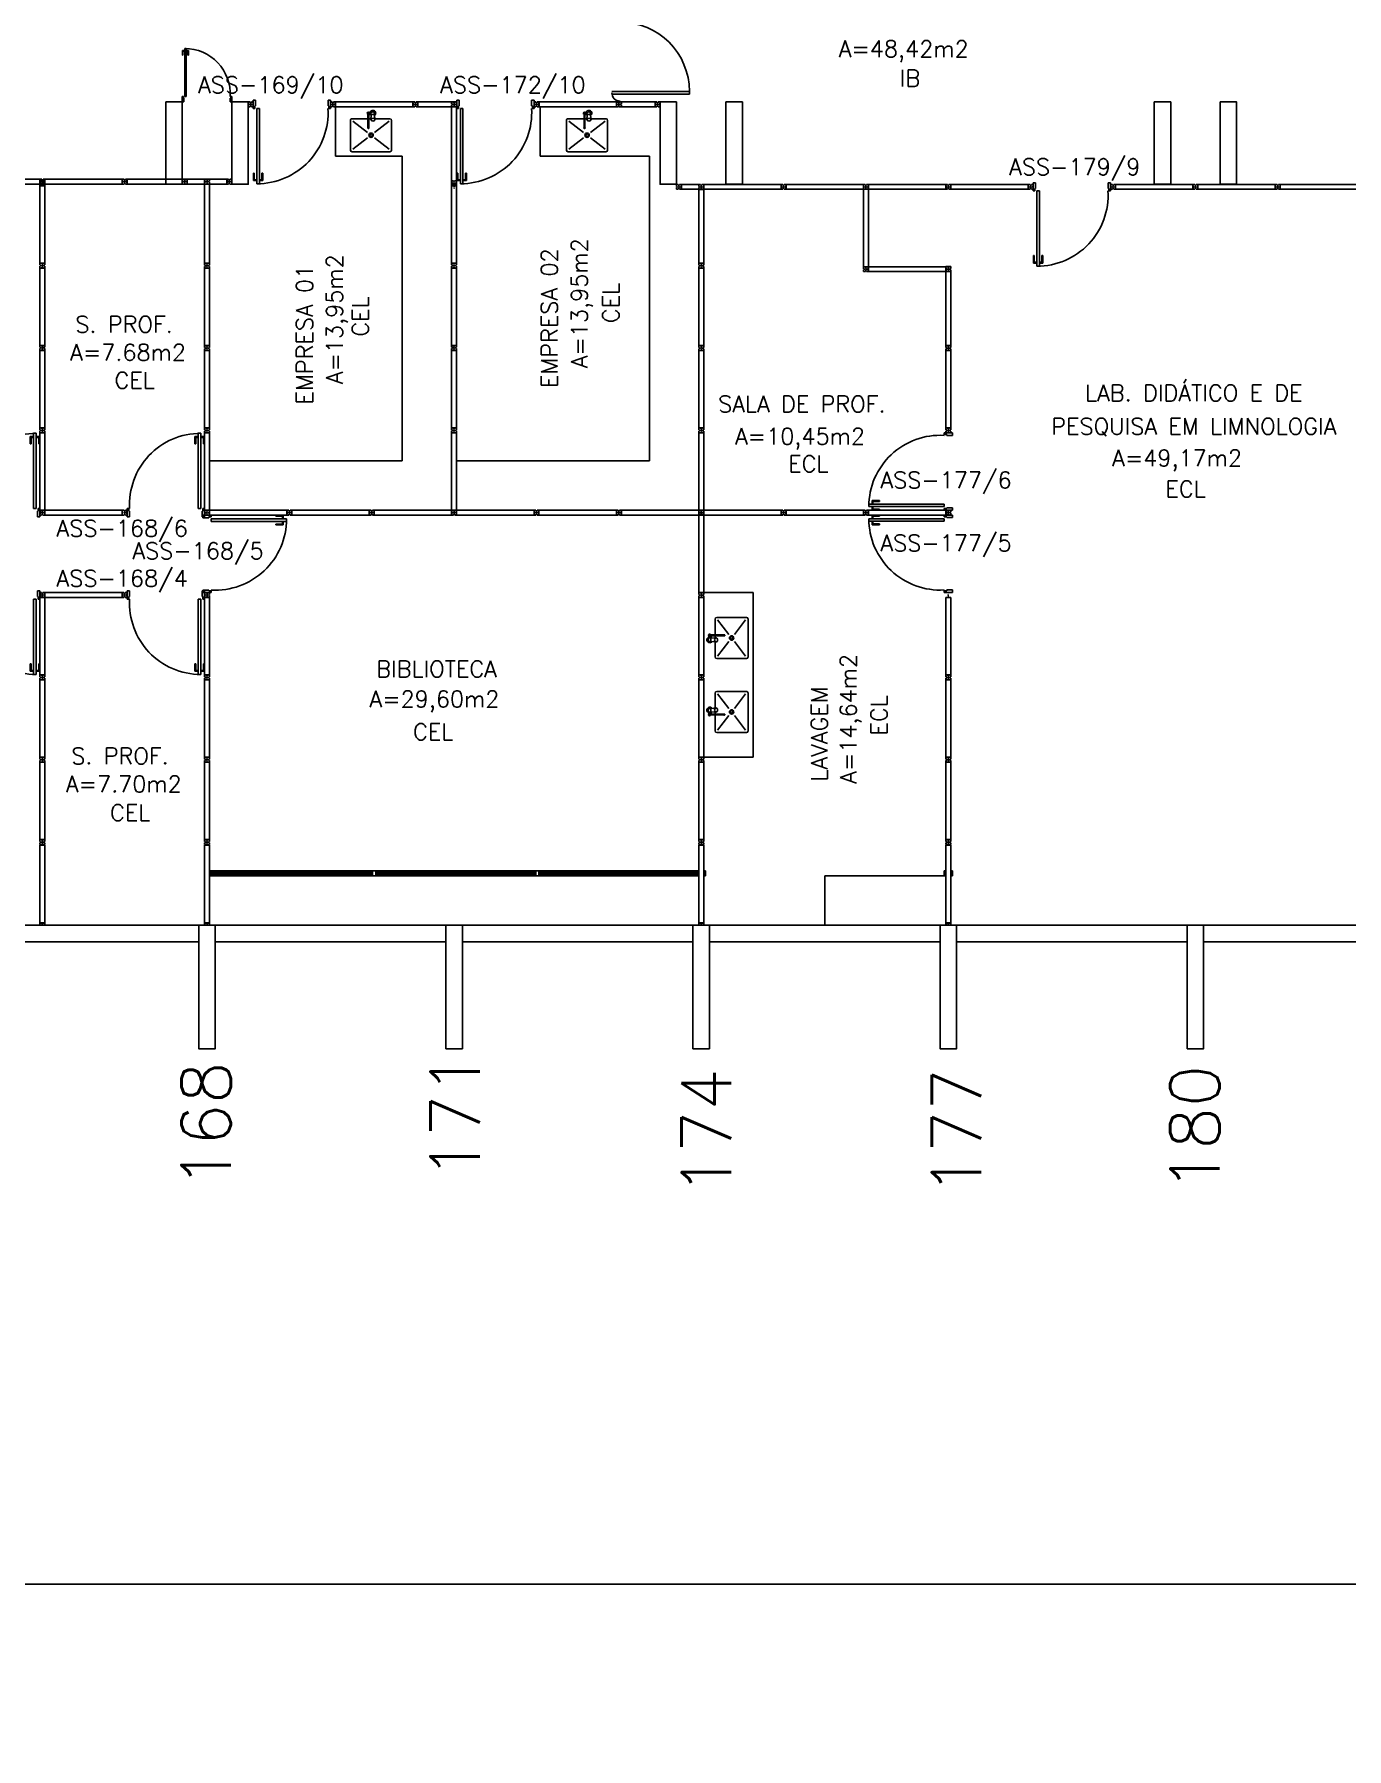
# Model space of a CAD drawing. Extents: x -248 to -11, y 347 to 447.
# Drawn here: x -68.26 to -52.33, y 351.06 to 371.88 of the extents above; entities that cross this region are included whole.
import ezdxf
from ezdxf.enums import TextEntityAlignment as Align

# ---------------------------------------------------------------- set-up
doc = ezdxf.new("R2010")
doc.units = 0
doc.header["$LTSCALE"] = 0.02
doc.header["$MEASUREMENT"] = 0
doc.header["$PDMODE"] = 99
doc.layers.get('0').update_dxf_attribs({"linetype": 'CONTINUOUS'})
doc.layers.get('DEFPOINTS').update_dxf_attribs({"linetype": 'CONTINUOUS'})
for name, color, linetype in [('ALV', 2, 'CONTINUOUS'), ('AREA', 2, 'CONTINUOUS'), ('BANC', 2, 'CONTINUOUS'), ('DIV', 2, 'CONTINUOUS'), ('EQUIP', 1, 'CONTINUOUS'), ('ESTR', 3, 'CONTINUOUS'), ('JANELA', 1, 'CONTINUOUS'), ('NOPILAR1', 2, 'CONTINUOUS'), ('TEXT_CENTRO_CUSTO', 1, 'CONTINUOUS'), ('TEXTO', 2, 'CONTINUOUS'), ('TEXTO-CENTRO-CUSTO', 2, 'CONTINUOUS'), ('TEXTO-ENDEREÇO', 2, 'CONTINUOUS')]:
    doc.layers.add(name, color=color, linetype=linetype)
doc.styles.add('1', font='romans.shx', dxfattribs={"height": 1.1})
doc.styles.add('NOPILAR', font='simplex.shx', dxfattribs={"height": 0.6})
doc.styles.add('UNB-100', font='simplex.shx', dxfattribs={"height": 0.2})
doc.styles.add('UNB-100-1', font='simplex.shx', dxfattribs={"height": 0.2})
doc.dimstyles.new('1-600', dxfattribs={"dimtxt": 1.1, "dimasz": 2.5, "dimexe": 2, "dimexo": 4, "dimgap": 0.2, "dimtad": 1, "dimdec": 0, "dimzin": 4, "dimdsep": 46, "dimlunit": 6, "dimtxsty": '1', "dimblk1": 'NONE', "dimblk2": 'NONE', "dimsah": 1, "dimcen": 0, "dimclrd": 2, "dimclre": 2, "dimclrt": 2, "dimadec": 0, "dimazin": 0, "dimtfac": 1, "dimtdec": 0, "dimtmove": 2, "dimatfit": 3, "dimldrblk": 'NONE', "dimfxl": 0, "dimtolj": 1, "dimtzin": 0, "dimarcsym": 0})

# ---------------------------------------------------------------- blocks, each defined once
blk = doc.blocks.new('PILAR-SSS')
blk.add_lwpolyline([(0.003, -72.467), (0.003, -73.967), (0.203, -73.967), (0.203, -72.467)], close=True)
blk = doc.blocks.new('PILINT-SSS')
for points in [[(0.2, 0), (0.2, -0.6), (0, -0.6), (0, 0)], [(0.8, 0), (0.8, -0.6), (1, -0.6), (1, 0)], [(0.2, -8.39), (0.2, -9.39), (0, -9.39), (0, -8.39)], [(0.8, -8.39), (0.8, -9.39), (1, -9.39), (1, -8.39)]]:
    blk.add_lwpolyline(points, close=True)
blk = doc.blocks.new('PDV2E-SSS')
at = {"layer": 'DIV'}
for p, q in [((0.034, 0.925), (0.034, 0.835)), ((0.034, 0.925), (0.074, 0.925)), ((0.044, 0.835), (0.034, 0.835)), ((0.044, 0.915), (0.044, 0.835)), ((0.044, 0.915), (0.074, 0.915)), ((0.076, 0.05), (0.076, 0.965)), ((0.106, 0.965), (0.076, 0.965)), ((0.106, 0.05), (0.106, 0.965)), ((0.148, 0.925), (0.108, 0.925)), ((0.138, 0.915), (0.108, 0.915)), ((0.138, 0.915), (0.138, 0.835)), ((0.138, 0.835), (0.148, 0.835)), ((0.148, 0.925), (0.148, 0.835)), ((0.031, 0.05), (0.031, -0.05)), ((0.051, 0.05), (0.031, 0.05)), ((0.051, 0.02), (0.051, 0.05)), ((0.051, 0.02), (0.061, 0.02)), ((0.061, -0.05), (0.061, 0.02)), ((0.076, 0.05), (0.106, 0.05)), ((0.95, 0.02), (0.94, 0.02)), ((0.94, -0.05), (0.94, 0.02)), ((0.95, 0.02), (0.95, 0.05)), ((0.95, 0.05), (0.97, 0.05)), ((0.97, 0.05), (0.97, 0.035)), ((0.97, 0.035), (0.97, -0.035)), ((0.031, -0.05), (0.061, -0.05)), ((0.97, -0.05), (0.94, -0.05)), ((0.97, -0.035), (0.97, -0.05))]:
    blk.add_line(p, q, dxfattribs=at)
at = {"layer": 'DIV', "color": 1}
blk.add_arc((0.076, 0.1), 0.865, 356.6786, 90, dxfattribs=at)
blk = doc.blocks.new('DIVMT-SSS')
for p, q in [((-0.03, 0.008), (-0.03, 0.03)), ((-0.006, 0.03), (-0.03, 0.03)), ((-0.03, 0.008), (-0.02, 0.008)), ((-0.02, -0.008), (-0.02, 0.008)), ((-0.006, 0.02), (-0.006, 0.03)), ((0.006, 0.02), (-0.006, 0.02)), ((-0.005, 0), (0.005, 0)), ((0.005, 0), (-0.005, 0)), ((0, 0.005), (0, -0.005)), ((0, -0.005), (0, 0.005)), ((0.006, 0.03), (0.03, 0.03)), ((0.006, 0.02), (0.006, 0.03)), ((0.03, 0.008), (0.02, 0.008)), ((0.02, -0.008), (0.02, 0.008)), ((0.03, 0.008), (0.03, 0.03)), ((-0.03, -0.008), (-0.03, -0.03)), ((-0.03, -0.008), (-0.02, -0.008)), ((-0.03, -0.03), (-0.03, -0.97)), ((-0.03, -0.03), (-0.009, -0.03)), ((0.03, -0.03), (-0.03, -0.03)), ((-0.03, -0.03), (-0.006, -0.03)), ((-0.009, -0.03), (-0.027, -0.03)), ((-0.006, -0.02), (-0.006, -0.03)), ((-0.006, -0.02), (0.006, -0.02)), ((-0.006, -0.02), (-0.006, -0.03)), ((0.006, -0.02), (-0.006, -0.02)), ((0.005, -0.03), (-0.005, -0.03)), ((0.006, -0.02), (0.006, -0.03)), ((0.006, -0.02), (0.006, -0.03)), ((0.03, -0.03), (0.006, -0.03)), ((0.03, -0.008), (0.02, -0.008)), ((0.03, -0.008), (0.03, -0.03)), ((0.03, -0.03), (0.03, -0.97)), ((0.03, -0.97), (-0.03, -0.97)), ((-0.006, -0.98), (-0.006, -0.97)), ((-0.006, -0.98), (0.006, -0.98)), ((0.006, -1.001), (-0.006, -1.001)), ((0.005, -0.97), (-0.005, -0.97)), ((0, -0.994), (0, -1.007)), ((0, -1.02), (0, -1.021)), ((0.006, -0.98), (0.006, -0.97))]:
    blk.add_line(p, q)
blk = doc.blocks.new('DIVINI-SSS')
for p, q in [((-0.02, 0), (-0.02, -0.008)), ((-0.02, 0), (0.001, 0)), ((-0.005, 0), (0.005, 0)), ((0, 0.005), (0, -0.005)), ((0.001, 0), (0.02, 0)), ((-0.03, -0.008), (-0.02, -0.008)), ((-0.03, -0.008), (-0.03, -0.028)), ((-0.03, -0.028), (-0.008, -0.028)), ((-0.03, -0.03), (0.03, -0.03)), ((-0.03, -0.975), (-0.03, -0.03)), ((-0.009, -0.03), (-0.027, -0.03)), ((-0.008, -0.019), (0.008, -0.019)), ((-0.008, -0.019), (-0.008, -0.028)), ((-0.006, -0.021), (-0.006, -0.03)), ((0.006, -0.021), (-0.006, -0.021)), ((-0.006, -0.023), (-0.006, -0.027)), ((-0.004, -0.021), (0.004, -0.021)), ((0.006, -0.021), (0.006, -0.03)), ((0.006, -0.023), (0.006, -0.027)), ((0.008, -0.019), (0.008, -0.028)), ((0.03, -0.028), (0.008, -0.028)), ((0.009, -0.03), (0.027, -0.03)), ((0.02, 0), (0.02, -0.008)), ((0.03, -0.008), (0.02, -0.008)), ((0.03, -0.008), (0.03, -0.028)), ((0.03, -0.975), (0.03, -0.03)), ((-0.03, -0.975), (0.03, -0.975)), ((-0.009, -0.975), (-0.027, -0.975)), ((-0.006, -0.985), (-0.006, -0.975)), ((0.006, -0.985), (-0.006, -0.985)), ((0.006, -1.01), (-0.006, -1.01)), ((0, -0.985), (0, -0.988)), ((0, -1.003), (0, -1.018)), ((0.006, -0.985), (0.006, -0.975)), ((0.03, -0.975), (0.009, -0.975)), ((0.009, -0.975), (0.027, -0.975))]:
    blk.add_line(p, q)
blk = doc.blocks.new('PDV2D-SSS')
for p, q in [((-0.148, 0.925), (-0.108, 0.925)), ((-0.148, 0.925), (-0.148, 0.835)), ((-0.138, 0.835), (-0.148, 0.835)), ((-0.138, 0.915), (-0.108, 0.915)), ((-0.138, 0.915), (-0.138, 0.835)), ((-0.106, 0.965), (-0.076, 0.965)), ((-0.106, 0.05), (-0.106, 0.965)), ((-0.076, 0.05), (-0.076, 0.965)), ((-0.034, 0.925), (-0.074, 0.925)), ((-0.044, 0.915), (-0.074, 0.915)), ((-0.044, 0.915), (-0.044, 0.835)), ((-0.044, 0.835), (-0.034, 0.835)), ((-0.034, 0.925), (-0.034, 0.835)), ((-0.95, 0.05), (-0.97, 0.05)), ((-0.97, 0.05), (-0.97, 0.035)), ((-0.97, 0.035), (-0.97, -0.035)), ((-0.95, 0.02), (-0.95, 0.05)), ((-0.95, 0.02), (-0.94, 0.02)), ((-0.94, -0.05), (-0.94, 0.02)), ((-0.076, 0.05), (-0.106, 0.05)), ((-0.051, 0.02), (-0.061, 0.02)), ((-0.061, -0.05), (-0.061, 0.02)), ((-0.051, 0.05), (-0.031, 0.05)), ((-0.051, 0.02), (-0.051, 0.05)), ((-0.031, 0.05), (-0.031, -0.05)), ((-0.97, -0.035), (-0.97, -0.05)), ((-0.97, -0.05), (-0.94, -0.05)), ((-0.031, -0.05), (-0.061, -0.05))]:
    blk.add_line(p, q)
at = {"color": 1}
blk.add_arc((-0.076, 0.1), 0.865, 90, 183.3214, dxfattribs=at)
blk = doc.blocks.new('MTT-SSS')
for p, q in [((-0.008, 0.03), (-0.03, 0.03)), ((-0.03, 0.03), (-0.03, 0.006)), ((-0.0185, 0.006), (-0.03, 0.006)), ((-0.0185, -0.006), (-0.0185, 0.006)), ((-0.008, 0.03), (-0.008, 0.02)), ((-0.008, 0.02), (0.008, 0.02)), ((-0.0051, 0), (0.0051, 0)), ((0, -0.0051), (0, 0.0051)), ((0.008, 0.03), (0.03, 0.03)), ((0.008, 0.03), (0.008, 0.02)), ((0.0205, -0.006), (0.0205, 0.006)), ((0.0205, 0.006), (0.03, 0.006)), ((0.03, 0.006), (0.03, 0.03)), ((-0.03, -0.03), (-0.03, -0.006)), ((-0.0185, -0.006), (-0.03, -0.006)), ((-0.008, -0.03), (-0.03, -0.03)), ((-0.008, -0.02), (0.008, -0.02)), ((-0.008, -0.03), (-0.008, -0.02)), ((0.008, -0.03), (0.008, -0.02)), ((0.008, -0.03), (0.03, -0.03)), ((0.0205, -0.006), (0.03, -0.006)), ((0.03, -0.006), (0.03, -0.03))]:
    blk.add_line(p, q)
blk = doc.blocks.new('*D65')
at = {"color": 2, "linetype": 'ByBlock'}
for p, q in [((-192.266, 355.563), (-192.266, 351.063)), ((-18.266, 355.563), (-18.266, 351.063)), ((-18.266, 353.063), (-192.266, 353.063))]:
    blk.add_line(p, q, dxfattribs=at)
at = {"layer": 'DEFPOINTS', "color": 0, "linetype": 'ByBlock'}
for p in [(-192.266, 359.563), (-18.266, 359.563), (-192.266, 353.063)]:
    blk.add_point(p, dxfattribs=at)
at = {"color": 2, "linetype": 'ByBlock', "insert": (-105.266, 353.996), "char_height": 1.1, "attachment_point": 5, "style": '1'}
blk.add_mtext('\\A1;Biologia', dxfattribs=at)
blk = doc.blocks.new('_NONE')
at = {"color": 0, "linetype": 'ByBlock'}
blk.add_circle((0, 0), 0.25, dxfattribs=at)
blk = doc.blocks.new('PDVDP-SSS')
for p, q in [((0.112, 0.84), (0.112, -0.1)), ((0.147, 0.84), (0.112, 0.84)), ((0.147, 0.84), (0.147, -0.1)), ((1.853, 0.84), (1.888, 0.84)), ((1.853, 0.84), (1.853, -0.1)), ((1.888, 0.84), (1.888, -0.1)), ((0.009, 0), (-0.009, 0)), ((0, -0.012), (0, 0.01)), ((0.147, -0.1), (0.112, -0.1))]:
    blk.add_line(p, q)
at = {"color": 1}
for centre, radius, start, end in [((0.148, -0.002), 0.843, 0, 90), ((1.853, -0.002), 0.843, 90, 180), ((0.131, 0), 0.101, 180, 270), ((1.87, 0), 0.101, 270, 0)]:
    blk.add_arc(centre, radius, start, end, dxfattribs=at)
blk = doc.blocks.new('MDIVMT-SSS')
for p, q in [((-0.03, 0.03), (-0.03, 0.006)), ((-0.008, 0.03), (-0.03, 0.03)), ((-0.0185, 0.006), (-0.03, 0.006)), ((-0.0185, -0.006), (-0.0185, 0.006)), ((-0.008, 0.03), (-0.008, 0.02)), ((-0.008, 0.02), (0.008, 0.02)), ((-0.0051, 0), (0.0051, 0)), ((-0.0051, 0), (0.0051, 0)), ((0, -0.0051), (0, 0.0051)), ((0, -0.0051), (0, 0.0051)), ((0.008, 0.03), (0.008, 0.02)), ((0.008, 0.03), (0.03, 0.03)), ((0.0205, 0.006), (0.03, 0.006)), ((0.0205, -0.006), (0.0205, 0.006)), ((0.0205, 0.006), (0.03, 0.006)), ((0.0205, -0.006), (0.0205, 0.006)), ((0.03, 0.03), (0.03, -0.03)), ((0.03, 0.03), (0.47, 0.03)), ((0.03, 0.006), (0.03, 0.03)), ((0.03, 0.009), (0.03, 0.027)), ((0.03, 0.005), (0.03, -0.005)), ((0.47, 0.03), (0.47, -0.03)), ((0.4795, 0.006), (0.47, 0.006)), ((0.47, 0.005), (0.47, -0.005)), ((0.4795, -0.006), (0.4795, 0.006)), ((0.4949, 0), (0.5051, 0)), ((0.5051, 0), (0.4949, 0)), ((0.5, -0.0051), (0.5, 0.0051)), ((-0.0185, -0.006), (-0.03, -0.006)), ((-0.03, -0.03), (-0.03, -0.006)), ((-0.008, -0.03), (-0.03, -0.03)), ((-0.008, -0.03), (-0.008, -0.02)), ((-0.008, -0.02), (0.008, -0.02)), ((0.008, -0.03), (0.008, -0.02)), ((0.008, -0.03), (0.03, -0.03)), ((0.0205, -0.006), (0.03, -0.006)), ((0.0205, -0.006), (0.03, -0.006)), ((0.03, -0.006), (0.03, -0.03)), ((0.03, -0.03), (0.03, -0.009)), ((0.03, -0.009), (0.03, -0.027)), ((0.03, -0.03), (0.47, -0.03)), ((0.4795, -0.006), (0.47, -0.006))]:
    blk.add_line(p, q)
blk = doc.blocks.new('INOXA1-P-SSS')
for p, q in [((0.12, 0.23), (0.12, 0.047)), ((0.22, 0.25), (0.14, 0.25)), ((0.15, 0.22), (0.287, 0.043)), ((0.5, 0.25), (0.22, 0.25)), ((0.353, 0.043), (0.49, 0.22)), ((0.52, 0.23), (0.52, -0.23)), ((0.043, 0.008), (0.043, -0.022)), ((0.062, 0.04), (0.071, 0.04)), ((0.131, 0.048), (0.076, 0.043)), ((0.131, -0.002), (0.076, 0.003)), ((0.22, -0.027), (0.054, -0.027)), ((0.22, -0.037), (0.054, -0.037)), ((0.063, -0.003), (0.063, -0.021)), ((0.12, -0.001), (0.12, -0.027)), ((0.12, -0.037), (0.12, -0.23)), ((0.15, -0.22), (0.287, -0.043)), ((0.231, -0.027), (0.22, -0.027)), ((0.231, -0.037), (0.22, -0.037)), ((0.353, -0.043), (0.49, -0.22)), ((0.22, -0.25), (0.14, -0.25)), ((0.5, -0.25), (0.22, -0.25))]:
    blk.add_line(p, q)
blk.add_lwpolyline([(0.076, 0.003), (0.072, 0.004), (0.069, 0.009), (0.067, 0.015), (0.066, 0.023), (0.067, 0.031), (0.069, 0.037), (0.072, 0.042), (0.076, 0.043)])
blk.add_lwpolyline([(0.131, 0.048), (0.137, 0.046), (0.143, 0.041), (0.147, 0.033), (0.148, 0.023), (0.147, 0.013), (0.143, 0.006), (0.137, 0), (0.131, -0.002), (0.125, 0), (0.119, 0.006), (0.115, 0.013), (0.114, 0.023), (0.115, 0.033), (0.119, 0.041), (0.125, 0.046)], close=True)
for radius in [0.0266, 0.0163]:
    blk.add_circle((0.32, 0), radius)
for centre, radius, start, end in [((0.14, 0.23), 0.02, 90, 180), ((0.5, 0.23), 0.02, 360, 90), ((0.054, 0.023), 0.0349, 36.1705, 252.2568), ((0.054, 0.023), 0.0189, 62.7367, 235.7375), ((0.073, -0.003), 0.01, 102.8285, 180), ((0.054, 0.023), 0.0349, 285.5373, 323.9987), ((0.054, -0.032), 0.0145, 20.161, 339.839), ((0.054, -0.032), 0.005, 90.0037, 269.9963), ((0.231, -0.032), 0.00738, 222.6559, 137.3441), ((0.231, -0.032), 0.005, 269.9935, 90.0065), ((0.14, -0.23), 0.02, 180, 270), ((0.5, -0.23), 0.02, 270, 360)]:
    blk.add_arc(centre, radius, start, end)

msp = doc.modelspace()

# ---------------------------------------------------------------- linework, layer by layer
at = {"layer": 'ALV'}
for p, q in [((-69.066, 361.063), (-66.266, 361.063)), ((-66.066, 361.063), (-63.266, 361.063)), ((-63.066, 361.063), (-60.266, 361.063)), ((-60.066, 361.063), (-57.266, 361.063)), ((-57.066, 361.063), (-54.266, 361.063)), ((-54.066, 361.063), (-51.266, 361.063)), ((-69.066, 360.863), (-66.266, 360.863)), ((-66.066, 360.863), (-63.266, 360.863)), ((-63.066, 360.863), (-60.266, 360.863)), ((-60.066, 360.863), (-57.266, 360.863)), ((-57.066, 360.863), (-54.266, 360.863)), ((-54.066, 360.863), (-51.266, 360.863))]:
    msp.add_line(p, q, dxfattribs=at)
at = {"layer": 'BANC'}
for p, q in [((-64.607, 371.003), (-64.607, 370.403)), ((-62.122, 371.003), (-62.122, 370.403)), ((-64.607, 370.403), (-63.796, 370.403)), ((-63.796, 370.403), (-63.796, 366.704)), ((-62.122, 370.403), (-60.796, 370.403)), ((-60.796, 370.403), (-60.796, 366.704)), ((-63.796, 366.704), (-66.136, 366.704)), ((-60.796, 366.704), (-63.136, 366.704)), ((-59.536, 365.103), (-60.136, 365.103)), ((-59.536, 364.303), (-59.536, 365.103)), ((-59.536, 363.103), (-59.536, 364.303)), ((-60.136, 363.103), (-59.536, 363.103)), ((-58.666, 361.063), (-58.666, 361.663)), ((-58.666, 361.663), (-57.216, 361.663))]:
    msp.add_line(p, q, dxfattribs=at)
at = {"layer": 'DIV'}
for p, q in [((-62.196, 371.063), (-62.196, 371.039)), ((-62.174, 371.063), (-62.196, 371.063)), ((-62.196, 371.063), (-62.196, 371.003)), ((-62.186, 371.039), (-62.196, 371.039)), ((-62.186, 371.039), (-62.196, 371.039)), ((-62.196, 371.038), (-62.196, 371.028)), ((-62.186, 371.027), (-62.196, 371.027)), ((-62.196, 371.003), (-62.196, 371.027)), ((-62.186, 371.027), (-62.196, 371.027)), ((-62.186, 371.039), (-62.186, 371.027)), ((-62.186, 371.027), (-62.186, 371.039)), ((-62.174, 371.063), (-62.174, 371.053)), ((-62.174, 371.053), (-62.158, 371.053)), ((-62.171, 371.033), (-62.161, 371.033)), ((-62.161, 371.033), (-62.171, 371.033)), ((-62.166, 371.038), (-62.166, 371.028)), ((-62.166, 371.028), (-62.166, 371.038)), ((-62.158, 371.063), (-62.158, 371.053)), ((-62.158, 371.063), (-62.136, 371.063)), ((-62.145, 371.039), (-62.145, 371.027)), ((-62.145, 371.039), (-62.136, 371.039)), ((-62.145, 371.027), (-62.136, 371.027)), ((-62.136, 371.039), (-62.136, 371.063)), ((-62.136, 371.027), (-62.136, 371.003)), ((-62.196, 371.024), (-62.196, 371.006)), ((-62.196, 371.003), (-62.196, 371.024)), ((-62.174, 371.003), (-62.196, 371.003)), ((-62.174, 371.003), (-62.174, 371.013)), ((-62.174, 371.013), (-62.158, 371.013)), ((-62.158, 371.003), (-62.158, 371.013)), ((-62.158, 371.003), (-62.136, 371.003)), ((-66.444, 370.123), (-66.466, 370.123)), ((-66.466, 370.099), (-66.466, 370.123)), ((-66.457, 370.099), (-66.466, 370.099)), ((-66.457, 370.087), (-66.466, 370.087)), ((-66.466, 370.087), (-66.466, 370.063)), ((-66.444, 370.063), (-66.466, 370.063)), ((-66.457, 370.099), (-66.457, 370.087)), ((-66.444, 370.123), (-66.444, 370.113)), ((-66.428, 370.113), (-66.444, 370.113)), ((-66.428, 370.073), (-66.444, 370.073)), ((-66.444, 370.063), (-66.444, 370.073)), ((-66.431, 370.093), (-66.442, 370.093)), ((-66.442, 370.093), (-66.431, 370.093)), ((-66.436, 370.098), (-66.436, 370.088)), ((-66.436, 370.088), (-66.436, 370.098)), ((-66.428, 370.123), (-66.428, 370.113)), ((-66.428, 370.123), (-66.406, 370.123)), ((-66.428, 370.063), (-66.428, 370.073)), ((-66.428, 370.063), (-66.406, 370.063)), ((-66.416, 370.099), (-66.416, 370.087)), ((-66.416, 370.099), (-66.406, 370.099)), ((-66.416, 370.087), (-66.416, 370.099)), ((-66.416, 370.099), (-66.406, 370.099)), ((-66.416, 370.087), (-66.406, 370.087)), ((-66.416, 370.087), (-66.406, 370.087)), ((-66.406, 370.123), (-66.406, 370.099)), ((-66.406, 370.123), (-66.406, 370.063)), ((-66.406, 370.123), (-65.927, 370.123)), ((-66.406, 370.098), (-66.406, 370.088)), ((-66.406, 370.063), (-66.406, 370.087)), ((-66.406, 370.084), (-66.406, 370.066)), ((-66.406, 370.063), (-66.406, 370.084)), ((-66.406, 370.063), (-65.927, 370.063)), ((-66.196, 369.103), (-66.196, 370.063)), ((-66.136, 369.103), (-66.136, 370.063)), ((-65.927, 370.123), (-65.927, 370.063)), ((-65.918, 370.099), (-65.927, 370.099)), ((-65.927, 370.098), (-65.927, 370.088)), ((-65.918, 370.087), (-65.927, 370.087)), ((-65.918, 370.087), (-65.918, 370.099)), ((-65.904, 370.093), (-65.89, 370.093)), ((-65.896, 370.099), (-65.896, 370.087)), ((-65.877, 370.093), (-65.876, 370.093)), ((-60.466, 370.037), (-60.466, 370.061)), ((-60.444, 370.061), (-60.466, 370.061)), ((-60.457, 370.037), (-60.466, 370.037)), ((-60.466, 370.025), (-60.466, 370.001)), ((-60.457, 370.025), (-60.466, 370.025)), ((-60.444, 370.001), (-60.466, 370.001)), ((-60.457, 370.037), (-60.457, 370.025)), ((-60.444, 370.061), (-60.444, 370.051)), ((-60.428, 370.051), (-60.444, 370.051)), ((-60.444, 370.001), (-60.444, 370.011)), ((-60.428, 370.011), (-60.444, 370.011)), ((-60.442, 370.031), (-60.431, 370.031)), ((-60.431, 370.031), (-60.442, 370.031)), ((-60.436, 370.026), (-60.436, 370.036)), ((-60.436, 370.036), (-60.436, 370.026)), ((-60.428, 370.061), (-60.406, 370.061)), ((-60.428, 370.061), (-60.428, 370.051)), ((-60.428, 370.001), (-60.428, 370.011)), ((-60.428, 370.001), (-60.406, 370.001)), ((-60.416, 370.037), (-60.406, 370.037)), ((-60.416, 370.025), (-60.416, 370.037)), ((-60.416, 370.037), (-60.406, 370.037)), ((-60.416, 370.037), (-60.416, 370.025)), ((-60.416, 370.025), (-60.406, 370.025)), ((-60.416, 370.025), (-60.406, 370.025)), ((-60.406, 370.061), (-60.196, 370.061)), ((-60.406, 370.061), (-60.406, 370.001)), ((-60.406, 370.061), (-60.406, 370.037)), ((-60.406, 370.036), (-60.406, 370.026)), ((-60.406, 370.001), (-60.406, 370.025)), ((-60.406, 370.001), (-60.406, 370.022)), ((-60.406, 370.022), (-60.406, 370.004)), ((-60.406, 370.001), (-60.196, 370.001)), ((-60.196, 369.103), (-60.196, 370)), ((-60.196, 370), (-60.136, 370)), ((-60.173, 370.031), (-60.16, 370.031)), ((-60.172, 370.01), (-60.172, 370)), ((-60.16, 370.01), (-60.172, 370.01)), ((-60.171, 370), (-60.161, 370)), ((-60.166, 370.024), (-60.166, 370.038)), ((-60.166, 370.005), (-60.166, 370.006)), ((-60.16, 370.01), (-60.16, 370)), ((-60.136, 369.103), (-60.136, 370)), ((-66.196, 369.103), (-66.136, 369.103)), ((-66.196, 369.081), (-66.196, 369.103)), ((-66.196, 369.103), (-66.172, 369.103)), ((-66.196, 369.081), (-66.186, 369.081)), ((-66.196, 369.065), (-66.196, 369.043)), ((-66.196, 369.065), (-66.186, 369.065)), ((-66.172, 369.043), (-66.196, 369.043)), ((-66.186, 369.081), (-66.186, 369.065)), ((-66.172, 369.093), (-66.172, 369.103)), ((-66.172, 369.093), (-66.172, 369.103)), ((-66.16, 369.093), (-66.172, 369.093)), ((-66.172, 369.093), (-66.16, 369.093)), ((-66.161, 369.073), (-66.172, 369.073)), ((-66.172, 369.073), (-66.161, 369.073)), ((-66.172, 369.052), (-66.172, 369.043)), ((-66.172, 369.052), (-66.16, 369.052)), ((-66.171, 369.103), (-66.161, 369.103)), ((-66.166, 369.068), (-66.166, 369.078)), ((-66.166, 369.078), (-66.166, 369.068)), ((-66.16, 369.093), (-66.16, 369.103)), ((-66.136, 369.103), (-66.16, 369.103)), ((-66.16, 369.093), (-66.16, 369.103)), ((-66.16, 369.052), (-66.16, 369.043)), ((-66.16, 369.043), (-66.136, 369.043)), ((-66.136, 369.103), (-66.157, 369.103)), ((-66.157, 369.103), (-66.139, 369.103)), ((-66.146, 369.081), (-66.146, 369.065)), ((-66.136, 369.081), (-66.146, 369.081)), ((-66.136, 369.065), (-66.146, 369.065)), ((-66.136, 369.081), (-66.136, 369.103)), ((-66.136, 369.065), (-66.136, 369.043)), ((-60.196, 369.103), (-60.136, 369.103)), ((-60.196, 369.081), (-60.196, 369.103)), ((-60.196, 369.103), (-60.172, 369.103)), ((-60.196, 369.081), (-60.186, 369.081)), ((-60.196, 369.065), (-60.196, 369.043)), ((-60.196, 369.065), (-60.186, 369.065)), ((-60.172, 369.043), (-60.196, 369.043)), ((-60.186, 369.081), (-60.186, 369.065)), ((-60.172, 369.093), (-60.172, 369.103)), ((-60.172, 369.093), (-60.172, 369.103)), ((-60.16, 369.093), (-60.172, 369.093)), ((-60.172, 369.093), (-60.16, 369.093)), ((-60.161, 369.073), (-60.172, 369.073)), ((-60.172, 369.073), (-60.161, 369.073)), ((-60.172, 369.052), (-60.172, 369.043)), ((-60.172, 369.052), (-60.16, 369.052)), ((-60.171, 369.103), (-60.161, 369.103)), ((-60.166, 369.068), (-60.166, 369.078)), ((-60.166, 369.078), (-60.166, 369.068)), ((-60.16, 369.093), (-60.16, 369.103)), ((-60.136, 369.103), (-60.16, 369.103)), ((-60.16, 369.093), (-60.16, 369.103)), ((-60.16, 369.052), (-60.16, 369.043)), ((-60.16, 369.043), (-60.136, 369.043)), ((-60.136, 369.103), (-60.157, 369.103)), ((-60.157, 369.103), (-60.139, 369.103)), ((-60.146, 369.081), (-60.146, 369.065)), ((-60.136, 369.081), (-60.146, 369.081)), ((-60.136, 369.065), (-60.146, 369.065)), ((-60.136, 369.081), (-60.136, 369.103)), ((-60.136, 369.065), (-60.136, 369.043)), ((-57.196, 369.062), (-57.136, 369.062)), ((-57.196, 369.04), (-57.196, 369.062)), ((-57.196, 369.062), (-57.172, 369.062)), ((-57.196, 369.04), (-57.186, 369.04)), ((-57.196, 369.024), (-57.196, 369.002)), ((-57.196, 369.024), (-57.186, 369.024)), ((-57.172, 369.002), (-57.196, 369.002)), ((-57.196, 369.002), (-57.136, 369.002)), ((-57.196, 368.103), (-57.196, 369.002)), ((-57.186, 369.04), (-57.186, 369.024)), ((-57.173, 369.032), (-57.16, 369.032)), ((-57.172, 369.052), (-57.172, 369.062)), ((-57.172, 369.052), (-57.172, 369.062)), ((-57.16, 369.052), (-57.172, 369.052)), ((-57.172, 369.052), (-57.16, 369.052)), ((-57.161, 369.032), (-57.172, 369.032)), ((-57.172, 369.032), (-57.161, 369.032)), ((-57.172, 369.011), (-57.172, 369.002)), ((-57.172, 369.011), (-57.16, 369.011)), ((-57.16, 369.011), (-57.172, 369.011)), ((-57.172, 369.011), (-57.172, 369.002)), ((-57.171, 369.062), (-57.161, 369.062)), ((-57.171, 369.002), (-57.161, 369.002)), ((-57.166, 369.051), (-57.166, 369.052)), ((-57.166, 369.025), (-57.166, 369.039)), ((-57.166, 369.027), (-57.166, 369.037)), ((-57.166, 369.037), (-57.166, 369.027)), ((-57.16, 369.052), (-57.16, 369.062)), ((-57.136, 369.062), (-57.16, 369.062)), ((-57.16, 369.052), (-57.16, 369.062)), ((-57.16, 369.011), (-57.16, 369.002)), ((-57.16, 369.011), (-57.16, 369.002)), ((-57.16, 369.002), (-57.136, 369.002)), ((-57.136, 369.062), (-57.157, 369.062)), ((-57.157, 369.062), (-57.139, 369.062)), ((-57.146, 369.04), (-57.146, 369.024)), ((-57.136, 369.04), (-57.146, 369.04)), ((-57.136, 369.024), (-57.146, 369.024)), ((-57.136, 369.04), (-57.136, 369.062)), ((-57.136, 369.024), (-57.136, 369.002)), ((-57.136, 368.103), (-57.136, 369.002)), ((-57.196, 368.103), (-57.136, 368.103)), ((-57.196, 368.081), (-57.196, 368.103)), ((-57.196, 368.103), (-57.172, 368.103)), ((-57.196, 368.081), (-57.186, 368.081)), ((-57.196, 368.065), (-57.196, 368.043)), ((-57.196, 368.065), (-57.186, 368.065)), ((-57.172, 368.043), (-57.196, 368.043)), ((-57.186, 368.081), (-57.186, 368.065)), ((-57.172, 368.093), (-57.172, 368.103)), ((-57.172, 368.093), (-57.172, 368.103)), ((-57.16, 368.093), (-57.172, 368.093)), ((-57.172, 368.093), (-57.16, 368.093)), ((-57.161, 368.073), (-57.172, 368.073)), ((-57.172, 368.073), (-57.161, 368.073)), ((-57.172, 368.052), (-57.172, 368.043)), ((-57.172, 368.052), (-57.16, 368.052)), ((-57.171, 368.103), (-57.161, 368.103)), ((-57.166, 368.068), (-57.166, 368.078)), ((-57.166, 368.078), (-57.166, 368.068)), ((-57.16, 368.093), (-57.16, 368.103)), ((-57.136, 368.103), (-57.16, 368.103)), ((-57.16, 368.093), (-57.16, 368.103)), ((-57.16, 368.052), (-57.16, 368.043)), ((-57.16, 368.043), (-57.136, 368.043)), ((-57.136, 368.103), (-57.157, 368.103)), ((-57.157, 368.103), (-57.139, 368.103)), ((-57.146, 368.081), (-57.146, 368.065)), ((-57.136, 368.081), (-57.146, 368.081)), ((-57.136, 368.065), (-57.146, 368.065)), ((-57.136, 368.081), (-57.136, 368.103)), ((-57.136, 368.065), (-57.136, 368.043))]:
    msp.add_line(p, q, dxfattribs=at)
at = {"layer": 'ESTR'}
for points in [[(-54.466, 371.063), (-54.466, 370.063), (-54.666, 370.063), (-54.666, 371.063)], [(-53.866, 371.063), (-53.866, 370.063), (-53.666, 370.063), (-53.666, 371.063)]]:
    msp.add_lwpolyline(points, close=True, dxfattribs=at)
at = {"layer": 'JANELA', "color": 2}
for p, q in [((-66.116, 361.723), (-66.136, 361.723)), ((-66.136, 361.663), (-66.116, 361.663)), ((-66.116, 361.663), (-66.116, 361.723)), ((-64.156, 361.723), (-66.116, 361.723)), ((-64.156, 361.663), (-66.116, 361.663)), ((-64.156, 361.663), (-64.156, 361.723)), ((-64.156, 361.723), (-64.116, 361.723)), ((-64.116, 361.663), (-64.156, 361.663)), ((-62.176, 361.723), (-64.116, 361.723)), ((-64.116, 361.663), (-64.116, 361.723)), ((-62.176, 361.663), (-64.116, 361.663)), ((-62.176, 361.723), (-62.136, 361.723)), ((-62.176, 361.663), (-62.176, 361.723)), ((-62.136, 361.663), (-62.176, 361.663)), ((-60.216, 361.723), (-62.136, 361.723)), ((-62.136, 361.663), (-62.136, 361.723)), ((-60.216, 361.663), (-62.136, 361.663)), ((-60.216, 361.723), (-60.196, 361.723)), ((-60.216, 361.663), (-60.216, 361.723)), ((-60.196, 361.663), (-60.216, 361.663)), ((-60.116, 361.723), (-60.136, 361.723)), ((-60.136, 361.663), (-60.116, 361.663)), ((-60.116, 361.663), (-60.116, 361.723)), ((-57.216, 361.663), (-57.216, 361.723)), ((-57.196, 361.723), (-57.216, 361.723)), ((-57.216, 361.663), (-57.196, 361.663)), ((-57.116, 361.723), (-57.136, 361.723)), ((-57.136, 361.663), (-57.116, 361.663)), ((-57.116, 361.663), (-57.116, 361.723))]:
    msp.add_line(p, q, dxfattribs=at)
at = {"layer": 'JANELA'}
for p, q in [((-64.156, 361.703), (-66.116, 361.703)), ((-64.156, 361.683), (-66.116, 361.683)), ((-62.176, 361.703), (-64.116, 361.703)), ((-62.176, 361.683), (-64.116, 361.683)), ((-60.216, 361.703), (-62.136, 361.703)), ((-60.216, 361.683), (-62.136, 361.683))]:
    msp.add_line(p, q, dxfattribs=at)

# ---------------------------------------------------------------- block references
at = {"layer": 'DIV'}
for name, p, rotation in [('PDVDP-SSS', (-61.15, 373.043), 269.9999999764969), ('PDV2D-SSS', (-65.637, 371.033), 179.9999999764969), ('DIVMT-SSS', (-64.637, 371.033), 89.99999997649687), ('DIVMT-SSS', (-63.166, 371.033), 359.9999999294906), ('PDV2D-SSS', (-63.165, 371.033), 179.9999999764969), ('DIVMT-SSS', (-68.165, 370.093), 269.9999999529937), ('DIVMT-SSS', (-67.166, 370.093), 269.9999999529937), ('DIVMT-SSS', (-66.165, 370.093), 269.9999999529937), ('DIVMT-SSS', (-63.166, 370.074), 359.9999999294906), ('DIVMT-SSS', (-60.166, 370.031), 89.99999997649687), ('DIVMT-SSS', (-59.166, 370.031), 89.99999997649687), ('DIVMT-SSS', (-58.166, 370.031), 89.99999997649687), ('DIVMT-SSS', (-58.166, 369.031), 179.9999999764969), ('DIVMT-SSS', (-57.166, 370.031), 89.99999997649687), ('DIVMT-SSS', (-55.166, 370.031), 89.99999997649687), ('DIVMT-SSS', (-54.166, 370.031), 89.99999997649687), ('DIVMT-SSS', (-53.166, 370.031), 89.99999997649687), ('DIVMT-SSS', (-66.166, 368.073), 179.9999999764969), ('DIVMT-SSS', (-63.166, 369.074), 359.9999999294906), ('DIVMT-SSS', (-60.166, 368.073), 179.9999999764969), ('DIVMT-SSS', (-58.166, 369.031), 89.99999997649687), ('DIVMT-SSS', (-66.166, 367.073), 179.9999999764969), ('DIVMT-SSS', (-63.166, 368.074), 359.9999999294906), ('DIVMT-SSS', (-60.166, 367.073), 179.9999999764969), ('DIVMT-SSS', (-57.166, 367.073), 179.9999999764969), ('DIVMT-SSS', (-66.166, 366.073), 179.9999999764969), ('DIVMT-SSS', (-63.166, 367.074), 359.9999999294906), ('DIVMT-SSS', (-60.166, 366.073), 179.9999999764969), ('MTT-SSS', (-67.166, 366.073), 180), ('PDV2E-SSS', (-66.166, 366.074), 269.9999999529937), ('DIVMT-SSS', (-65.166, 366.074), 269.9999999529937), ('DIVMT-SSS', (-64.166, 366.074), 269.9999999529937), ('DIVMT-SSS', (-63.166, 366.074), 269.9999999529937), ('DIVMT-SSS', (-62.166, 366.074), 269.9999999529937), ('DIVMT-SSS', (-61.166, 366.074), 269.9999999529937), ('DIVMT-SSS', (-60.166, 366.074), 269.9999999529937), ('DIVMT-SSS', (-60.166, 365.073), 179.9999999764969), ('DIVMT-SSS', (-59.166, 366.074), 269.9999999529937), ('DIVMT-SSS', (-58.166, 366.074), 269.9999999529937), ('DIVMT-SSS', (-57.166, 366.074), 269.9999999529937), ('PDV2D-SSS', (-57.166, 366.075), 89.99999995299376), ('PDV2E-SSS', (-68.165, 365.074), 179.9999999764969), ('DIVMT-SSS', (-68.166, 364.073), 179.9999999764969), ('DIVMT-SSS', (-67.167, 365.074), 269.9999999529937), ('PDV2E-SSS', (-66.166, 365.074), 179.9999999764969), ('DIVMT-SSS', (-66.166, 364.073), 179.9999999764969), ('DIVMT-SSS', (-60.166, 364.073), 179.9999999764969), ('DIVMT-SSS', (-57.166, 364.073), 179.9999999764969), ('DIVMT-SSS', (-68.166, 363.073), 179.9999999764969), ('DIVMT-SSS', (-66.166, 363.073), 179.9999999764969), ('DIVMT-SSS', (-60.166, 363.073), 179.9999999764969), ('DIVMT-SSS', (-57.166, 363.073), 179.9999999764969), ('DIVMT-SSS', (-68.166, 362.073), 179.9999999764969), ('DIVMT-SSS', (-66.166, 362.073), 179.9999999764969), ('DIVMT-SSS', (-60.166, 362.073), 179.9999999764969), ('DIVMT-SSS', (-57.166, 362.073), 179.9999999764969), ('DIVINI-SSS', (-68.166, 361.063), 179.9999999764969), ('DIVINI-SSS', (-66.166, 361.063), 179.9999999764969), ('DIVINI-SSS', (-60.166, 361.063), 179.9999999764969), ('DIVINI-SSS', (-57.166, 361.063), 179.9999999764969)]:
    msp.add_blockref(name, p, dxfattribs=dict(at, rotation=rotation))
at = {"layer": 'DIV', "xscale": -0.6387937677383064, "yscale": 0.6387937677383206, "zscale": 0.6387937677383064, "rotation": 4.700559941284155e-08}
msp.add_blockref('PDV2D-SSS', (-66.486, 371.095), dxfattribs=at)
at = {"layer": 'DIV'}
for name, p in [('MTT-SSS', (-65.636, 371.033)), ('MDIVMT-SSS', (-63.636, 371.033)), ('MTT-SSS', (-66.166, 370.093)), ('MTT-SSS', (-65.896, 370.093)), ('MTT-SSS', (-59.166, 370.031)), ('MTT-SSS', (-56.166, 370.031)), ('MTT-SSS', (-68.166, 365.074)), ('MTT-SSS', (-66.166, 365.074))]:
    msp.add_blockref(name, p, dxfattribs=at)
at = {"layer": 'DIV', "xscale": -1}
for name, p, rotation in [('DIVMT-SSS', (-61.165, 371.033), 270.0000000235032), ('DIVMT-SSS', (-68.166, 370.074), 2.350311945065187e-08), ('PDV2E-SSS', (-56.167, 370.031), 180.0000000235031), ('DIVMT-SSS', (-68.166, 369.074), 2.350311945065187e-08), ('DIVMT-SSS', (-68.166, 368.074), 2.350311945065187e-08), ('DIVMT-SSS', (-68.166, 367.074), 2.350311945065187e-08), ('PDV2E-SSS', (-68.165, 366.073), 2.350311945065187e-08), ('PDV2E-SSS', (-66.166, 366.073), 2.350311945065187e-08), ('PDV2D-SSS', (-57.166, 366.073), 90.00000004700625), ('DIVMT-SSS', (-68.167, 366.073), 90.00000004700625), ('MTT-SSS', (-68.166, 366.073), 180)]:
    msp.add_blockref(name, p, dxfattribs=dict(at, rotation=rotation))
msp.add_blockref('MDIVMT-SSS', (-60.696, 371.033), dxfattribs=at)
at = {"layer": 'EQUIP'}
for p, rotation in [((-64.175, 370.978), 269.9999999529937), ((-61.552, 370.978), 269.9999999529937), ((-60.117, 363.654), 359.9999999764968)]:
    msp.add_blockref('INOXA1-P-SSS', p, dxfattribs=dict(at, rotation=rotation))
at = {"layer": 'EQUIP', "xscale": -1, "rotation": 180.0000000235032}
msp.add_blockref('INOXA1-P-SSS', (-60.117, 364.552), dxfattribs=at)
at = {"layer": 'ESTR'}
for name, p in [('PILAR-SSS', (-66.269, 433.53)), ('PILAR-SSS', (-63.269, 433.53)), ('PILAR-SSS', (-60.269, 433.53)), ('PILAR-SSS', (-57.269, 433.53)), ('PILAR-SSS', (-54.269, 433.53)), ('PILINT-SSS', (-66.666, 379.453)), ('PILINT-SSS', (-60.666, 379.453))]:
    msp.add_blockref(name, p, dxfattribs=at)

# ---------------------------------------------------------------- texts
at = {"layer": 'AREA', "style": 'UNB-100'}
for s, p in [('A=48,42m2', (-58.496, 371.607)), ('A=10,45m2', (-59.755, 366.902))]:
    msp.add_text(s, height=0.2, dxfattribs=at).set_placement(p)
for p in [(-61.545, 368.617), (-64.518, 368.423)]:
    msp.add_text('A=13,95m2', height=0.2, rotation=90, dxfattribs=at).set_placement(p, align=Align.CENTER)
for s, p in [('A=7.68m2', (-67.125, 367.921)), ('A=49,17m2', (-54.388, 366.638)), ('A=29,60m2', (-63.405, 363.711)), ('A=7.70m2', (-67.176, 362.68))]:
    msp.add_text(s, height=0.2, dxfattribs=at).set_placement(p, align=Align.CENTER)
msp.add_text('A=14,64m2', height=0.2, rotation=90, dxfattribs=at).set_placement((-58.281, 362.781))
at = {"layer": 'NOPILAR1', "style": 'NOPILAR'}
for s, p in [('168', (-65.877, 357.867)), ('171', (-62.853, 357.974)), ('174', (-59.804, 357.781)), ('177', (-56.767, 357.781)), ('180', (-53.872, 357.826))]:
    msp.add_text(s, height=0.6, rotation=90, dxfattribs=at).set_placement(p)
at = {"layer": 'TEXT_CENTRO_CUSTO', "style": 'UNB-100'}
for s, p in [('IB', (-57.631, 371.25)), ('CEL', (-67.045, 367.581)), ('ECL', (-58.865, 366.567)), ('ECL', (-54.285, 366.262)), ('CEL', (-63.42, 363.313)), ('CEL', (-67.099, 362.33))]:
    msp.add_text(s, height=0.2, dxfattribs=at).set_placement(p, align=Align.CENTER)
for s, p in [('CEL', (-61.164, 368.62)), ('CEL', (-64.204, 368.456)), ('ECL', (-57.908, 363.612))]:
    msp.add_text(s, height=0.2, rotation=90, dxfattribs=at).set_placement(p, align=Align.CENTER)
at = {"layer": 'TEXTO', "style": 'UNB-100'}
for s, p in [('EMPRESA 02', (-61.91, 368.435)), ('EMPRESA 01', (-64.882, 368.236))]:
    msp.add_text(s, height=0.2, rotation=90, dxfattribs=at).set_placement(p, align=Align.CENTER)
for s, p in [('S. PROF.', (-67.173, 368.261)), ('LAB. DIDÁTICO E DE', (-54.185, 367.428)), ('PESQUISA EM LIMNOLOGIA', (-54.185, 367.023)), ('BIBLIOTECA', (-63.379, 364.076)), ('S. PROF.', (-67.223, 363.02))]:
    msp.add_text(s, height=0.2, dxfattribs=at).set_placement(p, align=Align.CENTER)
msp.add_text('SALA DE PROF.', height=0.2, dxfattribs=at).set_placement((-59.96, 367.293))
msp.add_text('LAVAGEM', height=0.2, rotation=90, dxfattribs=at).set_placement((-58.631, 362.809))
at = {"layer": 'TEXTO-ENDEREÇO', "style": 'UNB-100-1'}
for s, rotation, p in [('ASS-169/10', 360, (-65.392, 371.17)), ('ASS-172/10', 0, (-62.452, 371.17)), ('ASS-179/9', 360, (-55.63, 370.174)), ('ASS-177/6', 360, (-57.193, 366.371)), ('ASS-168/6', 360, (-67.196, 365.785)), ('ASS-177/5', 0, (-57.193, 365.605)), ('ASS-168/5', 360, (-66.275, 365.511)), ('ASS-168/4', 360, (-67.196, 365.176))]:
    msp.add_text(s, height=0.2, rotation=rotation, dxfattribs=at).set_placement(p, align=Align.CENTER)

# ---------------------------------------------------------------- dimensions: what is measured, and where the dimension line sits
at = {"layer": 'TEXTO-CENTRO-CUSTO'}
dim = msp.add_aligned_dim(p1=(-18.266, 359.563), p2=(-192.266, 359.563), distance=6.5, text='Biologia', dimstyle='1-600', dxfattribs=at)
dim.commit()
dim.dimension.update_dxf_attribs({"geometry": '*D65', "text_midpoint": (-105.266, 353.996)})

doc.saveas('drawing.dxf')
